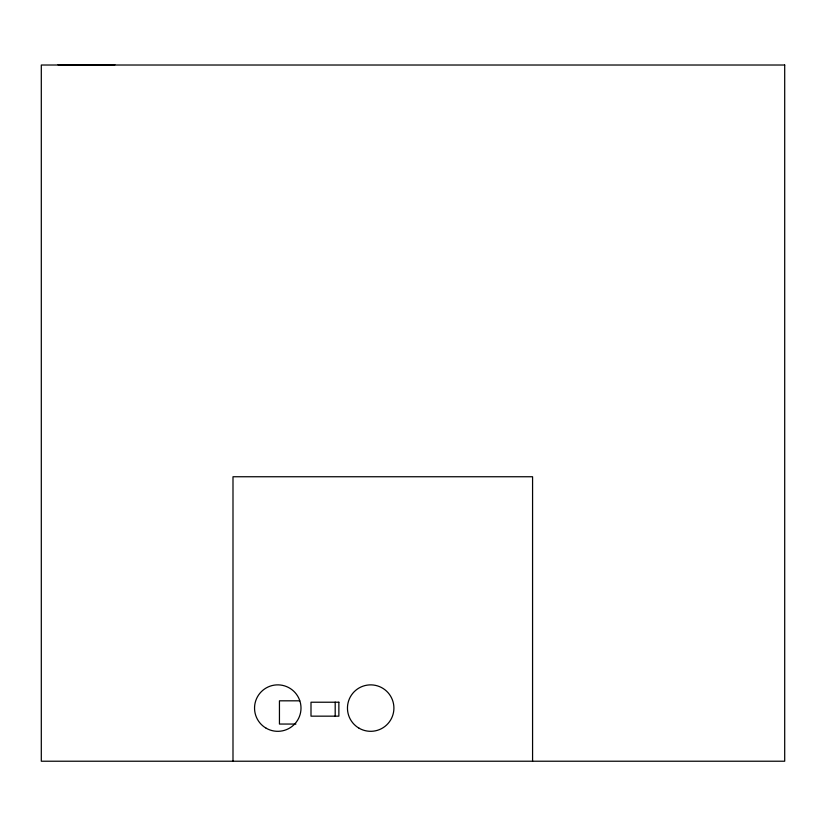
<?xml version="1.0" encoding="UTF-8"?>
<svg xmlns="http://www.w3.org/2000/svg" width="826" height="826" viewBox="0 0 826 826"><rect width="100%" height="100%" fill="white"/><g stroke="black" fill="none" stroke-linecap="round" stroke-linejoin="round"><path stroke-width="1.24" d="M58.016 64.779L114.917 64.779M299.714 700.82L279.446 700.82L279.446 724.051L295.915 724.051M532.574 761.221L532.574 476.747L232.994 476.747L232.994 761.221M335.191 702.11L335.191 716.307M784.7 65.017L41.3 65.017L41.3 761.221L784.7 761.221L784.7 65.017M338.866 702.224L310.999 702.224L310.999 716.163L338.866 716.163L338.866 702.224M266.158 728.212A23.231 23.231 0 0 0 301.005 708.088A23.231 23.231 0 0 0 266.158 687.975A23.231 23.231 0 0 0 266.158 728.212M359.073 728.212A23.231 23.231 0 0 0 393.909 708.088A23.231 23.231 0 0 0 359.073 687.975A23.231 23.231 0 0 0 359.073 728.212"/></g></svg>
